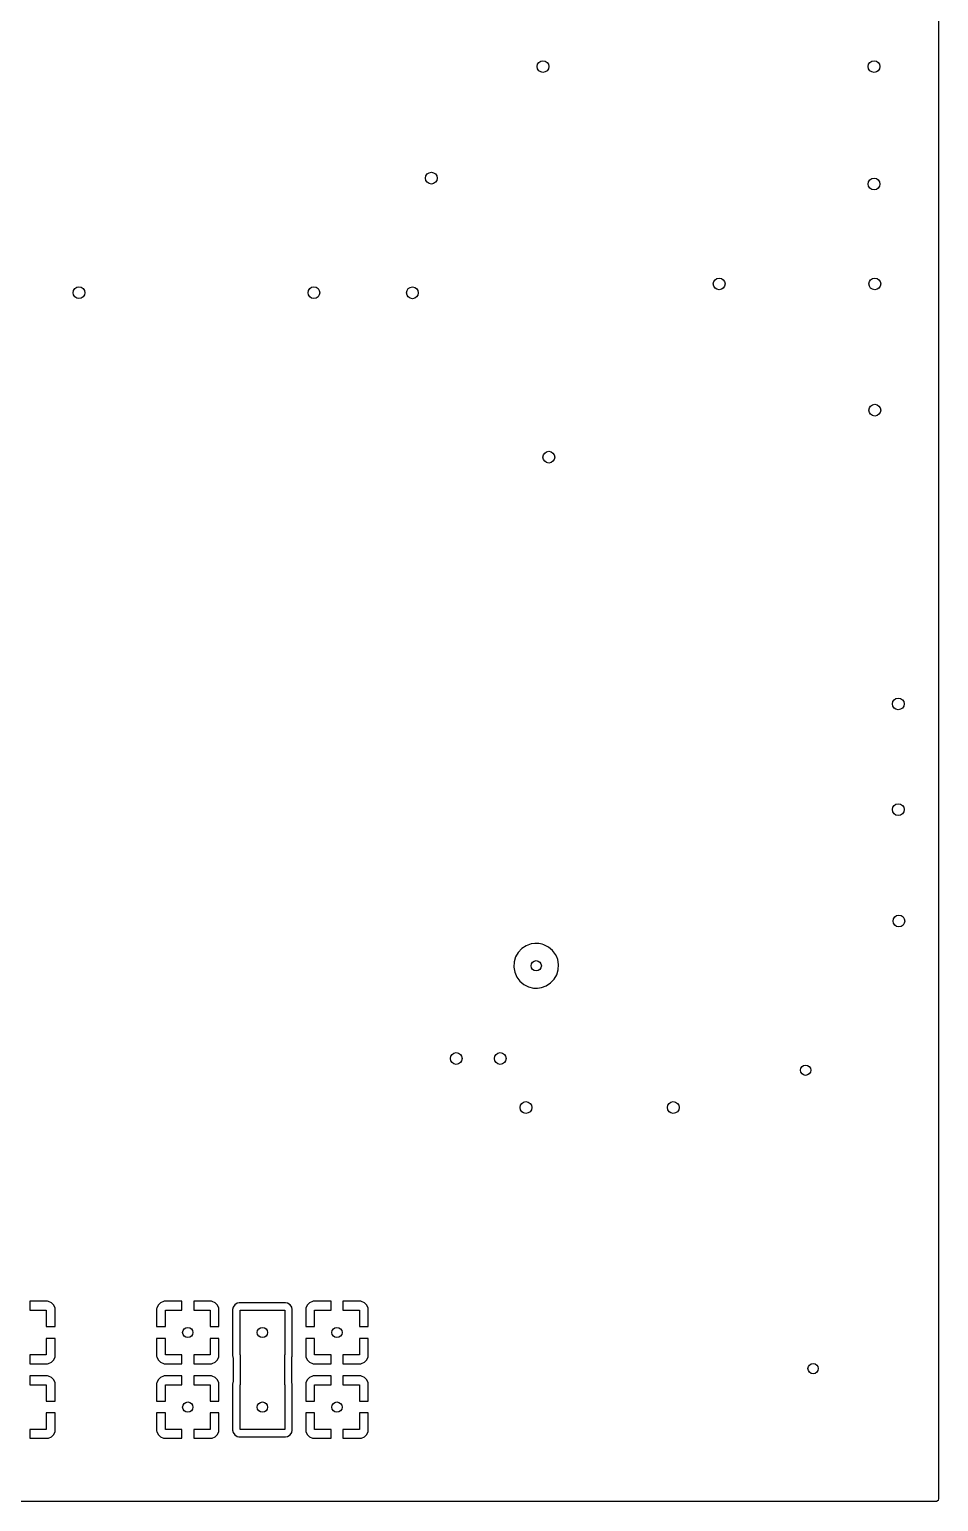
# Model space of a CAD drawing. Extents: x 0.02 to 3.98, y 0.02 to 3.98.
# Drawn here: x 2.759 to 3.978, y 0.022 to 1.995 of the extents above; entities that cross this region are included whole.
import ezdxf

# ---------------------------------------------------------------- set-up
doc = ezdxf.new("R2010")
doc.units = 0
doc.header["$MEASUREMENT"] = 0
doc.layers.add('BLACK', color=7, linetype='CONTINUOUS')

msp = doc.modelspace()

# ---------------------------------------------------------------- linework, layer by layer
at = {"layer": 'BLACK', "linetype": 'CONTINUOUS'}
for p, q in [((3.97817, 3.97427), (3.97817, 0.025728)), ((3.43706, 0.769862), (3.43187, 0.769255)), ((3.44229, 0.769862), (3.43706, 0.769862)), ((3.44666, 0.768827), (3.44229, 0.769862)), ((3.41119, 0.751909), (3.40919, 0.745221)), ((3.41468, 0.757954), (3.41119, 0.751909)), ((3.41947, 0.763032), (3.41468, 0.757954)), ((3.41468, 0.757954), (3.41468, 0.757954)), ((3.42531, 0.766867), (3.41947, 0.763032)), ((3.41947, 0.763032), (3.41947, 0.763032)), ((3.43187, 0.769255), (3.42531, 0.766867)), ((3.43187, 0.769255), (3.43187, 0.769255)), ((3.43187, 0.769255), (3.43187, 0.769255)), ((3.44908, 0.768252), (3.44666, 0.768827)), ((3.45532, 0.765119), (3.44908, 0.768252)), ((3.44908, 0.768252), (3.44908, 0.768252)), ((3.46067, 0.760632), (3.45532, 0.765119)), ((3.46484, 0.755033), (3.46067, 0.760632)), ((3.46067, 0.760632), (3.46067, 0.760632)), ((3.46619, 0.751909), (3.46484, 0.755033)), ((3.46484, 0.755033), (3.46484, 0.755033)), ((3.4676, 0.748623), (3.46619, 0.751909)), ((3.40919, 0.745221), (3.40879, 0.738252)), ((3.40879, 0.738252), (3.41, 0.731377)), ((3.40919, 0.745221), (3.40919, 0.745221)), ((3.41, 0.731377), (3.41276, 0.724967)), ((3.46641, 0.728092), (3.46841, 0.734779)), ((3.46881, 0.741748), (3.4676, 0.748623)), ((3.46841, 0.734779), (3.46881, 0.741748)), ((3.41276, 0.724967), (3.41276, 0.724967)), ((3.41276, 0.724967), (3.41693, 0.719368)), ((3.41693, 0.719368), (3.41693, 0.719368)), ((3.41693, 0.719368), (3.42228, 0.714881)), ((3.42228, 0.714881), (3.42228, 0.714881)), ((3.42228, 0.714881), (3.42228, 0.714881)), ((3.42228, 0.714881), (3.42852, 0.711748)), ((3.42852, 0.711748), (3.43531, 0.710138)), ((3.44054, 0.710138), (3.44573, 0.710745)), ((3.44573, 0.710745), (3.45229, 0.713132)), ((3.45229, 0.713132), (3.45813, 0.716968)), ((3.45813, 0.716968), (3.46292, 0.722046)), ((3.46292, 0.722046), (3.46641, 0.728092)), ((3.43531, 0.710138), (3.43531, 0.710138)), ((3.43531, 0.710138), (3.44054, 0.710138)), ((3.44054, 0.710138), (3.44054, 0.710138)), ((2.75984, 0.290236), (2.75984, 0.278425)), ((2.78373, 0.290236), (2.75984, 0.290236)), ((2.75984, 0.290236), (2.75984, 0.290236)), ((2.75984, 0.278425), (2.78197, 0.278425)), ((2.78197, 0.278425), (2.78197, 0.256299)), ((2.78472, 0.290122), (2.78373, 0.290236)), ((2.78876, 0.288338), (2.78472, 0.290122)), ((2.79188, 0.285216), (2.78876, 0.288338)), ((2.79366, 0.281176), (2.79188, 0.285216)), ((2.79378, 0.280189), (2.79366, 0.281176)), ((2.79378, 0.256299), (2.79378, 0.280189)), ((2.79378, 0.280189), (2.79378, 0.280189)), ((2.92996, 0.281176), (2.92984, 0.280189)), ((2.92984, 0.280189), (2.92984, 0.256299)), ((2.93174, 0.285216), (2.92996, 0.281176)), ((2.93486, 0.288338), (2.93174, 0.285216)), ((2.9389, 0.290122), (2.93486, 0.288338)), ((2.93989, 0.290236), (2.9389, 0.290122)), ((2.96378, 0.290236), (2.93989, 0.290236)), ((2.93989, 0.290236), (2.93989, 0.290236)), ((2.94165, 0.256299), (2.94165, 0.278425)), ((2.94165, 0.278425), (2.96378, 0.278425)), ((2.96378, 0.278425), (2.96378, 0.290236)), ((2.96378, 0.290236), (2.96378, 0.290236)), ((3.00342, 0.290236), (2.97953, 0.290236)), ((2.97953, 0.290236), (2.97953, 0.278425)), ((2.97953, 0.278425), (3.00165, 0.278425)), ((3.00165, 0.278425), (3.00165, 0.256299)), ((3.0044, 0.290122), (3.00342, 0.290236)), ((3.00844, 0.288338), (3.0044, 0.290122)), ((3.01157, 0.285216), (3.00844, 0.288338)), ((3.01335, 0.281176), (3.01157, 0.285216)), ((3.01346, 0.280189), (3.01335, 0.281176)), ((3.01346, 0.256299), (3.01346, 0.280189)), ((3.01346, 0.280189), (3.01346, 0.280189)), ((3.03236, 0.282273), (3.03179, 0.279397)), ((3.03179, 0.279397), (3.03179, 0.279397)), ((3.03179, 0.279397), (3.03179, 0.217454)), ((3.03454, 0.285535), (3.03236, 0.282273)), ((3.03236, 0.282273), (3.03236, 0.282273)), ((3.03781, 0.287715), (3.03454, 0.285536)), ((3.03454, 0.285536), (3.03454, 0.285535)), ((3.04068, 0.288287), (3.03781, 0.287715)), ((3.03781, 0.287715), (3.03781, 0.287715)), ((3.10262, 0.288287), (3.04068, 0.288287)), ((3.04068, 0.288287), (3.04068, 0.288287)), ((3.04068, 0.288287), (3.04068, 0.288287)), ((3.04165, 0.218425), (3.04165, 0.278425)), ((3.04165, 0.278425), (3.10165, 0.278425)), ((3.10165, 0.278425), (3.10165, 0.218425)), ((3.10263, 0.288287), (3.10262, 0.288287)), ((3.1055, 0.287715), (3.10263, 0.288287)), ((3.10876, 0.285536), (3.1055, 0.287715)), ((3.1055, 0.287715), (3.1055, 0.287715)), ((3.1055, 0.287715), (3.1055, 0.287715)), ((3.1055, 0.287715), (3.1055, 0.287715)), ((3.10876, 0.285535), (3.10876, 0.285536)), ((3.11094, 0.282273), (3.10876, 0.285535)), ((3.11152, 0.279397), (3.11094, 0.282273)), ((3.11152, 0.256299), (3.11152, 0.279397)), ((3.12996, 0.281176), (3.12984, 0.280189)), ((3.12984, 0.280189), (3.12984, 0.256299)), ((3.13174, 0.285216), (3.12996, 0.281176)), ((3.13486, 0.288338), (3.13174, 0.285216)), ((3.1389, 0.290122), (3.13486, 0.288338)), ((3.13989, 0.290236), (3.1389, 0.290122)), ((3.16378, 0.290236), (3.13989, 0.290236)), ((3.13989, 0.290236), (3.13989, 0.290236)), ((3.14165, 0.256299), (3.14165, 0.278425)), ((3.14165, 0.278425), (3.16378, 0.278425)), ((3.16378, 0.278425), (3.16378, 0.290236)), ((3.16378, 0.290236), (3.16378, 0.290236)), ((3.17953, 0.290236), (3.17953, 0.278425)), ((3.20342, 0.290236), (3.17953, 0.290236)), ((3.17953, 0.290236), (3.17953, 0.290236)), ((3.17953, 0.278425), (3.20165, 0.278425)), ((3.20165, 0.278425), (3.20165, 0.256299)), ((3.2044, 0.290122), (3.20342, 0.290236)), ((3.20844, 0.288338), (3.2044, 0.290122)), ((3.21157, 0.285216), (3.20844, 0.288338)), ((3.21335, 0.281176), (3.21157, 0.285216)), ((3.21346, 0.280189), (3.21335, 0.281176)), ((3.21346, 0.256299), (3.21346, 0.280189)), ((3.21346, 0.280189), (3.21346, 0.280189)), ((2.78197, 0.256299), (2.79378, 0.256299)), ((2.79378, 0.240551), (2.78197, 0.240551)), ((2.78197, 0.240551), (2.78197, 0.218425)), ((2.79378, 0.256299), (2.79378, 0.256299)), ((2.79378, 0.256299), (2.79378, 0.256299)), ((2.79378, 0.216662), (2.79378, 0.240551)), ((2.79378, 0.240551), (2.79378, 0.240551)), ((2.92984, 0.256299), (2.94165, 0.256299)), ((2.92984, 0.256299), (2.92984, 0.256299)), ((2.92984, 0.240551), (2.92984, 0.240551)), ((2.92984, 0.240551), (2.92984, 0.216662)), ((2.94165, 0.240551), (2.92984, 0.240551)), ((2.94165, 0.218425), (2.94165, 0.240551)), ((3.00165, 0.256299), (3.01346, 0.256299)), ((3.01346, 0.240551), (3.00165, 0.240551)), ((3.00165, 0.240551), (3.00165, 0.218425)), ((3.01346, 0.256299), (3.01346, 0.256299)), ((3.01346, 0.216662), (3.01346, 0.240551)), ((3.01346, 0.240551), (3.01346, 0.240551)), ((3.11152, 0.217454), (3.11152, 0.256299)), ((3.12984, 0.256299), (3.14165, 0.256299)), ((3.12984, 0.256299), (3.12984, 0.256299)), ((3.12984, 0.240551), (3.12984, 0.240551)), ((3.12984, 0.240551), (3.12984, 0.216662)), ((3.14165, 0.240551), (3.12984, 0.240551)), ((3.14165, 0.218425), (3.14165, 0.240551)), ((3.20165, 0.256299), (3.21346, 0.256299)), ((3.21346, 0.240551), (3.20165, 0.240551)), ((3.20165, 0.240551), (3.20165, 0.218425)), ((3.21346, 0.256299), (3.21346, 0.256299)), ((3.21346, 0.216662), (3.21346, 0.240551)), ((3.21346, 0.240551), (3.21346, 0.240551)), ((2.78197, 0.218425), (2.75984, 0.218425)), ((2.75984, 0.218425), (2.75984, 0.206614)), ((2.96378, 0.218425), (2.94165, 0.218425)), ((2.96378, 0.206614), (2.96378, 0.218425)), ((3.00165, 0.218425), (2.97953, 0.218425)), ((2.97953, 0.218425), (2.97953, 0.206614)), ((3.03179, 0.217454), (3.03219, 0.215455)), ((3.04213, 0.218425), (3.04165, 0.218425)), ((3.04213, 0.178425), (3.04213, 0.218425)), ((3.10165, 0.218425), (3.10118, 0.218425)), ((3.10118, 0.218425), (3.10118, 0.178425)), ((3.11136, 0.216662), (3.11152, 0.217454)), ((3.16378, 0.218425), (3.14165, 0.218425)), ((3.16378, 0.206614), (3.16378, 0.218425)), ((3.20165, 0.218425), (3.17953, 0.218425)), ((3.17953, 0.218425), (3.17953, 0.206614)), ((2.75984, 0.206614), (2.75984, 0.206614)), ((2.75984, 0.206614), (2.78373, 0.206614)), ((2.78373, 0.206614), (2.78472, 0.206729)), ((2.78373, 0.206614), (2.78373, 0.206614)), ((2.78472, 0.206729), (2.78876, 0.208512)), ((2.78876, 0.208512), (2.79188, 0.211635)), ((2.79188, 0.211635), (2.79366, 0.215674)), ((2.79366, 0.215674), (2.79378, 0.216662)), ((2.79378, 0.216662), (2.79378, 0.216662)), ((2.92984, 0.216662), (2.92996, 0.215674)), ((2.92996, 0.215674), (2.93174, 0.211635)), ((2.93174, 0.211635), (2.93486, 0.208512)), ((2.93486, 0.208512), (2.9389, 0.206729)), ((2.9389, 0.206729), (2.93989, 0.206614)), ((2.93989, 0.206614), (2.96378, 0.206614)), ((2.96378, 0.206614), (2.96378, 0.206614)), ((2.97953, 0.206614), (2.97953, 0.206614)), ((2.97953, 0.206614), (3.00342, 0.206614)), ((3.00342, 0.206614), (3.0044, 0.206729)), ((3.00342, 0.206614), (3.00342, 0.206614)), ((3.0044, 0.206729), (3.00844, 0.208512)), ((3.00844, 0.208512), (3.01157, 0.211635)), ((3.01157, 0.211635), (3.01335, 0.215674)), ((3.01335, 0.215674), (3.01346, 0.216662)), ((3.01346, 0.216662), (3.01346, 0.216662)), ((3.03219, 0.215455), (3.03226, 0.214695)), ((3.03226, 0.214695), (3.03226, 0.182156)), ((3.11104, 0.214695), (3.11112, 0.215455)), ((3.11104, 0.182156), (3.11104, 0.214695)), ((3.11112, 0.215455), (3.11136, 0.216662)), ((3.12984, 0.216662), (3.12996, 0.215674)), ((3.12996, 0.215674), (3.13174, 0.211635)), ((3.13174, 0.211635), (3.13486, 0.208512)), ((3.13486, 0.208512), (3.1389, 0.206729)), ((3.1389, 0.206729), (3.13989, 0.206614)), ((3.13989, 0.206614), (3.16378, 0.206614)), ((3.16378, 0.206614), (3.16378, 0.206614)), ((3.17953, 0.206614), (3.17953, 0.206614)), ((3.17953, 0.206614), (3.20342, 0.206614)), ((3.20342, 0.206614), (3.2044, 0.206729)), ((3.20342, 0.206614), (3.20342, 0.206614)), ((3.2044, 0.206729), (3.20844, 0.208512)), ((3.20844, 0.208512), (3.21157, 0.211635)), ((3.21157, 0.211635), (3.21335, 0.215674)), ((3.21335, 0.215674), (3.21346, 0.216662)), ((3.21346, 0.216662), (3.21346, 0.216662)), ((2.75984, 0.190236), (2.75984, 0.178425)), ((2.78373, 0.190236), (2.75984, 0.190236)), ((2.75984, 0.190236), (2.75984, 0.190236)), ((2.75984, 0.178425), (2.78197, 0.178425)), ((2.78197, 0.178425), (2.78197, 0.156299)), ((2.78472, 0.190122), (2.78373, 0.190236)), ((2.78876, 0.188338), (2.78472, 0.190122)), ((2.79188, 0.185216), (2.78876, 0.188338)), ((2.79366, 0.181176), (2.79188, 0.185216)), ((2.79378, 0.180189), (2.79366, 0.181176)), ((2.79378, 0.156299), (2.79378, 0.180189)), ((2.79378, 0.180189), (2.79378, 0.180189)), ((2.92996, 0.181176), (2.92984, 0.180189)), ((2.92984, 0.180189), (2.92984, 0.156299)), ((2.93174, 0.185216), (2.92996, 0.181176)), ((2.93486, 0.188338), (2.93174, 0.185216)), ((2.9389, 0.190122), (2.93486, 0.188338)), ((2.93989, 0.190236), (2.9389, 0.190122)), ((2.96378, 0.190236), (2.93989, 0.190236)), ((2.93989, 0.190236), (2.93989, 0.190236)), ((2.94165, 0.156299), (2.94165, 0.178425)), ((2.94165, 0.178425), (2.96378, 0.178425)), ((2.96378, 0.178425), (2.96378, 0.190236)), ((2.96378, 0.190236), (2.96378, 0.190236)), ((2.97953, 0.190236), (2.97953, 0.178425)), ((3.00342, 0.190236), (2.97953, 0.190236)), ((2.97953, 0.190236), (2.97953, 0.190236)), ((2.97953, 0.178425), (3.00165, 0.178425)), ((3.00165, 0.178425), (3.00165, 0.156299)), ((3.0044, 0.190122), (3.00342, 0.190236)), ((3.00844, 0.188338), (3.0044, 0.190122)), ((3.01157, 0.185216), (3.00844, 0.188338)), ((3.01335, 0.181176), (3.01157, 0.185216)), ((3.01346, 0.180189), (3.01335, 0.181176)), ((3.01346, 0.156299), (3.01346, 0.180189)), ((3.01346, 0.180189), (3.01346, 0.180189)), ((3.03219, 0.181395), (3.03179, 0.179397)), ((3.03179, 0.179397), (3.03179, 0.117454)), ((3.03226, 0.182156), (3.03219, 0.181395)), ((3.04165, 0.118425), (3.04165, 0.178425)), ((3.04165, 0.178425), (3.04213, 0.178425)), ((3.10118, 0.178425), (3.10165, 0.178425)), ((3.10165, 0.178425), (3.10165, 0.118425)), ((3.11112, 0.181395), (3.11104, 0.182156)), ((3.11152, 0.179397), (3.11112, 0.181395)), ((3.11152, 0.156299), (3.11152, 0.179397)), ((3.12996, 0.181176), (3.12984, 0.180189)), ((3.12984, 0.180189), (3.12984, 0.156299)), ((3.13174, 0.185216), (3.12996, 0.181176)), ((3.13486, 0.188338), (3.13174, 0.185216)), ((3.1389, 0.190122), (3.13486, 0.188338)), ((3.13989, 0.190236), (3.1389, 0.190122)), ((3.16378, 0.190236), (3.13989, 0.190236)), ((3.13989, 0.190236), (3.13989, 0.190236)), ((3.14165, 0.156299), (3.14165, 0.178425)), ((3.14165, 0.178425), (3.16378, 0.178425)), ((3.16378, 0.178425), (3.16378, 0.190236)), ((3.16378, 0.190236), (3.16378, 0.190236)), ((3.17953, 0.190236), (3.17953, 0.178425)), ((3.20342, 0.190236), (3.17953, 0.190236)), ((3.17953, 0.190236), (3.17953, 0.190236)), ((3.17953, 0.178425), (3.20165, 0.178425)), ((3.20165, 0.178425), (3.20165, 0.156299)), ((3.2044, 0.190122), (3.20342, 0.190236)), ((3.20844, 0.188338), (3.2044, 0.190122)), ((3.21157, 0.185216), (3.20844, 0.188338)), ((3.21335, 0.181176), (3.21157, 0.185216)), ((3.21346, 0.180189), (3.21335, 0.181176)), ((3.21346, 0.156299), (3.21346, 0.180189)), ((3.21346, 0.180189), (3.21346, 0.180189)), ((2.78197, 0.156299), (2.79378, 0.156299)), ((2.79378, 0.140551), (2.78197, 0.140551)), ((2.78197, 0.140551), (2.78197, 0.118425)), ((2.79378, 0.156299), (2.79378, 0.156299)), ((2.79378, 0.116662), (2.79378, 0.140551)), ((2.79378, 0.140551), (2.79378, 0.140551)), ((2.92984, 0.156299), (2.94165, 0.156299)), ((2.92984, 0.156299), (2.92984, 0.156299)), ((2.92984, 0.140551), (2.92984, 0.140551)), ((2.92984, 0.140551), (2.92984, 0.116662)), ((2.94165, 0.140551), (2.92984, 0.140551)), ((2.94165, 0.118425), (2.94165, 0.140551)), ((3.00165, 0.156299), (3.01346, 0.156299)), ((3.01346, 0.140551), (3.00165, 0.140551)), ((3.00165, 0.140551), (3.00165, 0.118425)), ((3.01346, 0.156299), (3.01346, 0.156299)), ((3.01346, 0.140551), (3.01346, 0.140551)), ((3.01346, 0.117454), (3.01346, 0.140551)), ((3.11152, 0.117454), (3.11152, 0.156299)), ((3.12984, 0.156299), (3.14165, 0.156299)), ((3.12984, 0.156299), (3.12984, 0.156299)), ((3.12984, 0.140551), (3.12984, 0.140551)), ((3.12984, 0.140551), (3.12984, 0.116662)), ((3.14165, 0.140551), (3.12984, 0.140551)), ((3.14165, 0.118425), (3.14165, 0.140551)), ((3.20165, 0.156299), (3.21346, 0.156299)), ((3.21346, 0.140551), (3.20165, 0.140551)), ((3.20165, 0.140551), (3.20165, 0.118425)), ((3.21346, 0.156299), (3.21346, 0.156299)), ((3.21346, 0.116662), (3.21346, 0.140551)), ((3.21346, 0.140551), (3.21346, 0.140551)), ((2.78197, 0.118425), (2.75984, 0.118425)), ((2.75984, 0.118425), (2.75984, 0.106614)), ((2.96378, 0.118425), (2.94165, 0.118425)), ((2.96378, 0.106614), (2.96378, 0.118425)), ((3.00165, 0.118425), (2.97953, 0.118425)), ((2.97953, 0.118425), (2.97953, 0.106614)), ((3.10165, 0.118425), (3.04165, 0.118425)), ((3.16378, 0.118425), (3.14165, 0.118425)), ((3.16378, 0.106614), (3.16378, 0.118425)), ((3.20165, 0.118425), (3.17953, 0.118425)), ((3.17953, 0.118425), (3.17953, 0.106614)), ((2.75984, 0.106614), (2.75984, 0.106614)), ((2.75984, 0.106614), (2.78373, 0.106614)), ((2.78373, 0.106614), (2.78472, 0.106729)), ((2.78373, 0.106614), (2.78373, 0.106614)), ((2.78472, 0.106729), (2.78876, 0.108512)), ((2.78876, 0.108512), (2.79188, 0.111635)), ((2.79188, 0.111635), (2.79366, 0.115674)), ((2.79366, 0.115674), (2.79378, 0.116662)), ((2.79378, 0.116662), (2.79378, 0.116662)), ((2.92984, 0.116662), (2.92996, 0.115674)), ((2.92996, 0.115674), (2.93174, 0.111635)), ((2.93174, 0.111635), (2.93486, 0.108512)), ((2.93486, 0.108512), (2.9389, 0.106729)), ((2.9389, 0.106729), (2.93989, 0.106614)), ((2.93989, 0.106614), (2.96378, 0.106614)), ((2.96378, 0.106614), (2.96378, 0.106614)), ((2.97953, 0.106614), (2.97953, 0.106614)), ((2.97953, 0.106614), (3.00342, 0.106614)), ((3.00342, 0.106614), (3.0044, 0.106729)), ((3.00342, 0.106614), (3.00342, 0.106614)), ((3.0044, 0.106729), (3.00844, 0.108512)), ((3.00844, 0.108512), (3.01157, 0.111635)), ((3.01157, 0.111635), (3.01335, 0.115674)), ((3.01335, 0.115674), (3.01346, 0.116662)), ((3.01346, 0.116662), (3.01346, 0.117454)), ((3.01346, 0.116662), (3.01346, 0.116662)), ((3.03179, 0.117454), (3.03179, 0.117453)), ((3.03179, 0.117453), (3.03236, 0.114577)), ((3.03236, 0.114577), (3.03236, 0.114577)), ((3.03236, 0.114577), (3.03454, 0.111315)), ((3.03454, 0.111315), (3.03454, 0.111315)), ((3.03454, 0.111315), (3.03781, 0.109135)), ((3.03781, 0.109135), (3.03999, 0.1087)), ((3.03999, 0.1087), (3.04068, 0.108563)), ((3.04068, 0.108563), (3.04068, 0.108563)), ((3.04068, 0.108563), (3.04068, 0.108563)), ((3.04068, 0.108563), (3.04068, 0.108563)), ((3.04068, 0.108563), (3.10262, 0.108563)), ((3.10262, 0.108563), (3.1055, 0.109135)), ((3.10262, 0.108563), (3.10262, 0.108563)), ((3.1055, 0.109135), (3.10876, 0.111315)), ((3.10876, 0.111315), (3.11094, 0.114577)), ((3.11094, 0.114577), (3.11152, 0.117454)), ((3.12984, 0.116662), (3.12996, 0.115674)), ((3.12996, 0.115674), (3.13174, 0.111635)), ((3.13174, 0.111635), (3.13486, 0.108512)), ((3.13486, 0.108512), (3.1389, 0.106729)), ((3.1389, 0.106729), (3.13989, 0.106614)), ((3.13989, 0.106614), (3.16378, 0.106614)), ((3.16378, 0.106614), (3.16378, 0.106614)), ((3.17953, 0.106614), (3.17953, 0.106614)), ((3.17953, 0.106614), (3.20342, 0.106614)), ((3.20342, 0.106614), (3.2044, 0.106729)), ((3.20342, 0.106614), (3.20342, 0.106614)), ((3.2044, 0.106729), (3.20844, 0.108512)), ((3.20844, 0.108512), (3.21157, 0.111635)), ((3.21157, 0.111635), (3.21335, 0.115674)), ((3.21335, 0.115674), (3.21346, 0.116662)), ((3.21346, 0.116662), (3.21346, 0.116662)), ((3.97427, 0.021831), (0.025728, 0.021831)), ((3.97548, 0.022021), (3.97427, 0.021831)), ((3.97742, 0.023437), (3.97548, 0.022021)), ((3.97817, 0.025728), (3.97742, 0.023437))]:
    msp.add_line(p, q, dxfattribs=at)
at = {"layer": 'BLACK'}
for centre, radius in [((3.4478, 1.94543), 0.007874), ((3.89169, 1.94543), 0.007874), ((3.29819, 1.79583), 0.007874), ((3.89169, 1.78795), 0.007874), ((3.68402, 1.65409), 0.007874), ((3.89268, 1.65409), 0.007874), ((2.82575, 1.64228), 0.007874), ((3.14071, 1.64228), 0.007874), ((3.27283, 1.64213), 0.007874), ((3.89268, 1.4848), 0.007874), ((3.45567, 1.42181), 0.007874), ((3.92417, 1.0911), 0.007874), ((3.92417, 0.94937), 0.007874), ((3.925, 0.8), 0.007874), ((3.4388, 0.74), 0.00689), ((3.3315, 0.615748), 0.007874), ((3.39055, 0.615748), 0.007874), ((3.8, 0.6), 0.00689), ((3.425, 0.55), 0.007874), ((3.62252, 0.55), 0.007874), ((2.97165, 0.248425), 0.00689), ((3.07165, 0.248425), 0.00689), ((3.17165, 0.248425), 0.00689), ((3.81, 0.2), 0.00689), ((2.97165, 0.148425), 0.00689), ((3.07165, 0.148425), 0.00689), ((3.17165, 0.148425), 0.00689)]:
    msp.add_circle(centre, radius, dxfattribs=at)

doc.saveas('drawing.dxf')
